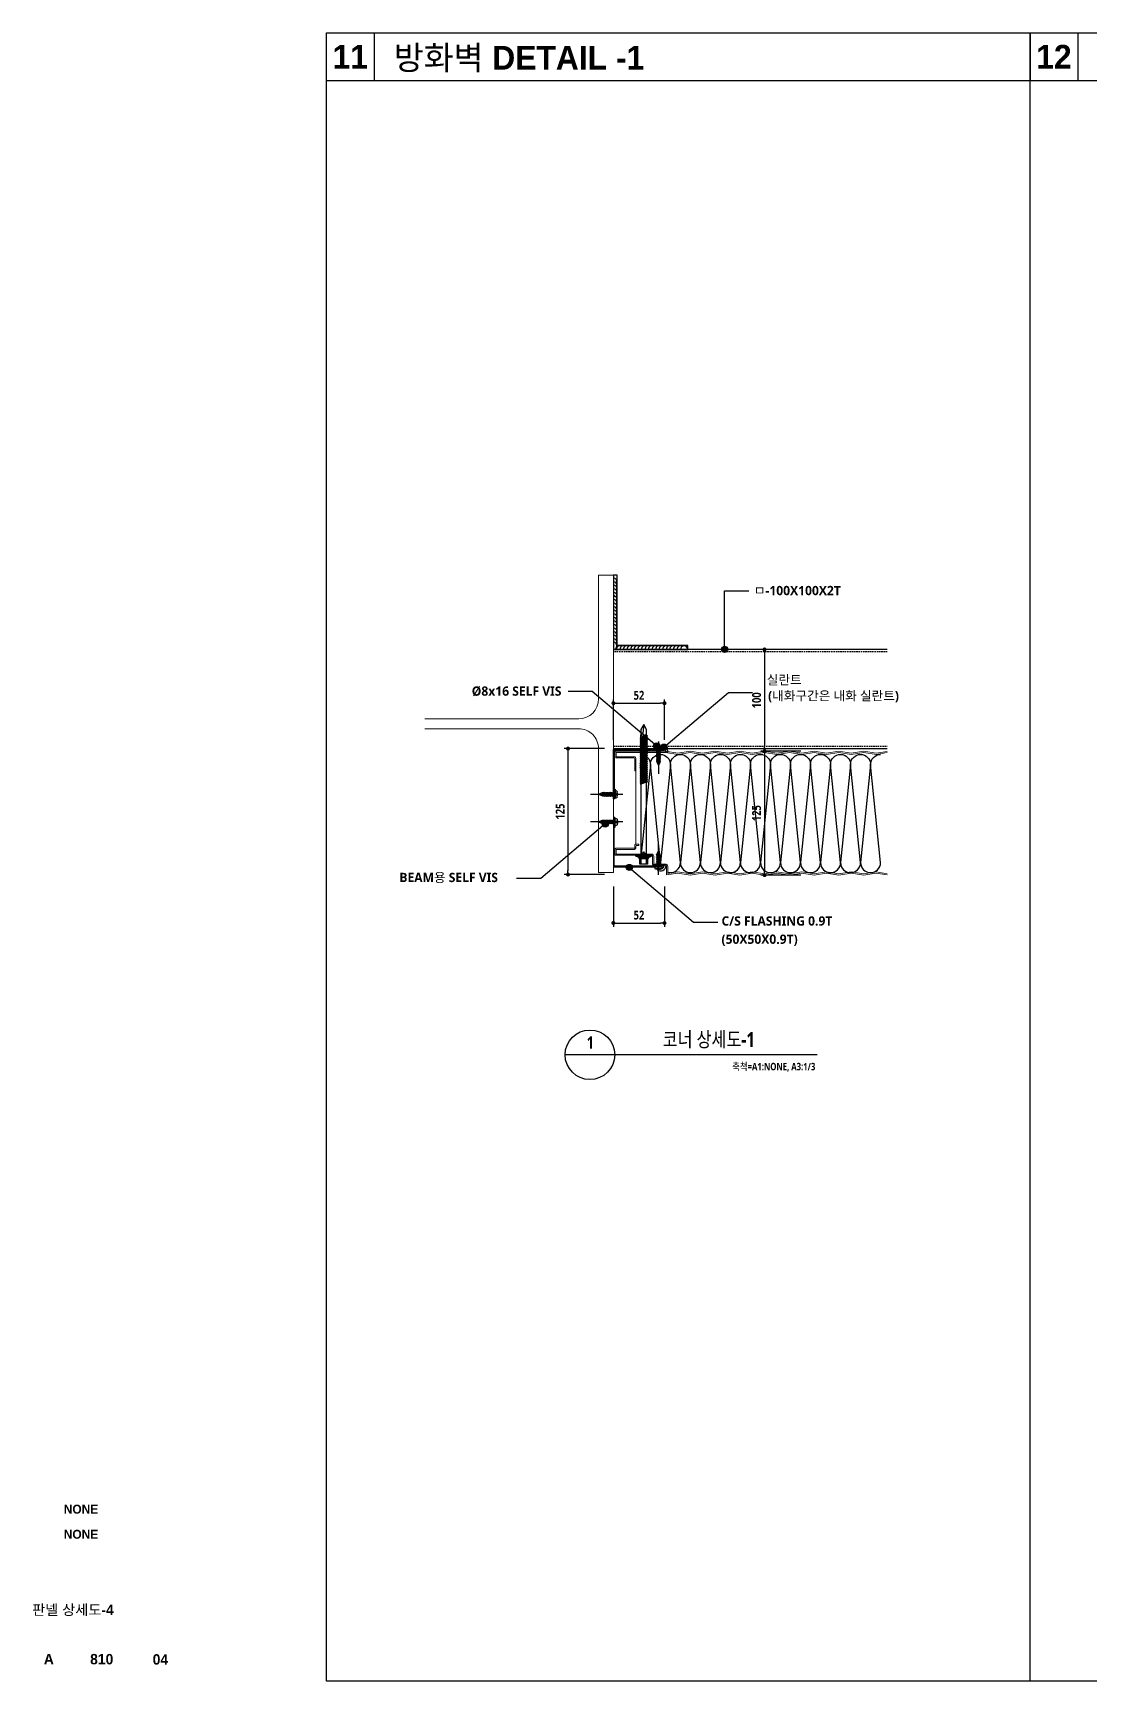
# Model space of a CAD drawing. Extents: x 0 to 20413, y 0 to 2870.
# Drawn here: x 11104 to 12169, y 60 to 1722 of the extents above; entities that cross this region are included whole.
import ezdxf
from ezdxf.enums import TextEntityAlignment as Align

# ---------------------------------------------------------------- set-up
doc = ezdxf.new("R2010")
doc.units = 0
doc.linetypes.add('CEN', pattern=[62, 60, -1, 0, -1])
doc.linetypes.add('HID', pattern=[2.3, 1.5, -0.8])
doc.layers.get('Defpoints').update_dxf_attribs({"color": 151})
for name, color, linetype in [('A-ANNO-TEXT1', 7, 'Continuous'), ('AA-BORD', 7, 'Continuous'), ('AA-DWXM-OTHR', 4, 'Continuous'), ('AA-ELEV-XXXX-N1', 1, 'Continuous'), ('AA-MKXM', 7, 'Continuous'), ('AA-XXXX-DIMS', 7, 'Continuous'), ('AA-XXXX-DRBD', 6, 'Continuous'), ('AZ-CNTL', 1, 'CEN'), ('FIN6', 6, 'Continuous'), ('GW', 9, 'Continuous'), ("ST'L BRACKET", 4, 'Continuous'), ('TEXT', 4, 'Continuous'), ('~리벳', 11, 'Continuous'), ('용접', 1, 'Continuous')]:
    doc.layers.add(name, color=color, linetype=linetype)
doc.layers.add('철판', color=2, linetype='Continuous', lineweight=13)
doc.styles.add('2020음성 1차', font='나눔고딕Bold.ttf')
doc.styles.add('ANU-TEXT 0', font='NanumGothicBold.ttf', dxfattribs={"width": 0.8})
doc.styles.add('돋움', font='NanumGothicBold.ttf')
doc.dimstyles.new('ANU 1', dxfattribs={"dimscale": 50, "dimtxt": 3, "dimasz": 1.33, "dimexe": 1.25, "dimexo": 3, "dimgap": 1, "dimtad": 1, "dimdec": 0, "dimrnd": 1, "dimzin": 0, "dimdsep": 46, "dimlunit": 6, "dimtxsty": 'ANU-TEXT 0', "dimblk": 'DOT', "dimcen": 5, "dimclrd": 7, "dimclre": 7, "dimclrt": 3, "dimadec": 0, "dimazin": 0, "dimtfac": 1, "dimtdec": 0, "dimtix": 1, "dimtmove": 2, "dimatfit": 1, "dimldrblk": 'DOT', "dimfxl": 2, "dimtolj": 1, "dimtzin": 0, "dimarcsym": 0})

# ---------------------------------------------------------------- blocks, each defined once
blk = doc.blocks.new('_Dot')
at = {"color": 0, "linetype": 'ByBlock', "lineweight": -2}
blk.add_line((-0.5, 0), (-1, 0), dxfattribs=at)
at = {"color": 0, "linetype": 'ByBlock', "const_width": 0.5}
blk.add_lwpolyline([(-0.25, 0, 1), (0.25, 0, 1)], format="xyb", close=True, dxfattribs=at)
blk = doc.blocks.new('*D186')
at = {"layer": 'AA-XXXX-DIMS', "color": 7, "lineweight": -2}
for p, q in [((11689.5, 861.1), (11689.5, 820.6)), ((11741.1, 861.1), (11741.1, 820.6)), ((11693.5, 824.4), (11737.1, 824.4))]:
    blk.add_line(p, q, dxfattribs=at)
at = {"layer": 'Defpoints', "color": 0}
for p in [(11689.5, 870.1), (11741.1, 870.1), (11741.1, 824.4)]:
    blk.add_point(p, dxfattribs=at)
at = {"layer": 'AA-XXXX-DIMS', "color": 7, "linetype": 'ByBlock', "lineweight": -2, "xscale": 3.99, "yscale": 3.99, "zscale": 3.99, "rotation": 180}
blk.add_blockref('_Dot', (11689.5, 824.4), dxfattribs=at)
at = {"layer": 'AA-XXXX-DIMS', "color": 7, "linetype": 'ByBlock', "lineweight": -2, "xscale": 3.99, "yscale": 3.99, "zscale": 3.99}
blk.add_blockref('_Dot', (11741.1, 824.4), dxfattribs=at)
at = {"layer": 'AA-XXXX-DIMS', "color": 3, "insert": (11715.3, 832.4), "char_height": 9, "attachment_point": 5, "style": 'ANU-TEXT 0'}
blk.add_mtext('\\A1;52', dxfattribs=at)
blk = doc.blocks.new('*D187')
at = {"layer": 'AA-XXXX-DIMS', "color": 7, "lineweight": -2}
for p, q in [((11680.5, 1000.3), (11640, 1000.3)), ((11643.7, 996.3), (11643.7, 877.2)), ((11680.5, 873.3), (11640, 873.3))]:
    blk.add_line(p, q, dxfattribs=at)
at = {"layer": 'Defpoints', "color": 0}
for p in [(11689.5, 1000.3), (11643.7, 873.3), (11689.5, 873.3)]:
    blk.add_point(p, dxfattribs=at)
at = {"layer": 'AA-XXXX-DIMS', "color": 7, "linetype": 'ByBlock', "lineweight": -2, "xscale": 3.99, "yscale": 3.99, "zscale": 3.99}
for p, rotation in [((11643.7, 1000.3), 90), ((11643.7, 873.3), 270)]:
    blk.add_blockref('_Dot', p, dxfattribs=dict(at, rotation=rotation))
at = {"layer": 'AA-XXXX-DIMS', "color": 3, "insert": (11635.8, 936.8), "char_height": 9, "attachment_point": 5, "rotation": 90, "style": 'ANU-TEXT 0'}
blk.add_mtext('\\A1;125', dxfattribs=at)
blk = doc.blocks.new('*D188')
at = {"layer": 'AA-XXXX-DIMS', "color": 7, "lineweight": -2}
for p, q in [((11689.5, 1009.3), (11689.5, 1049.8)), ((11741.1, 1009.3), (11741.1, 1049.8)), ((11693.5, 1046.1), (11737.1, 1046.1))]:
    blk.add_line(p, q, dxfattribs=at)
at = {"layer": 'Defpoints', "color": 0}
for p in [(11741.1, 1046.1), (11689.5, 1000.3), (11741.1, 1000.3)]:
    blk.add_point(p, dxfattribs=at)
at = {"layer": 'AA-XXXX-DIMS', "color": 7, "linetype": 'ByBlock', "lineweight": -2, "xscale": 3.99, "yscale": 3.99, "zscale": 3.99, "rotation": 180}
blk.add_blockref('_Dot', (11689.5, 1046.1), dxfattribs=at)
at = {"layer": 'AA-XXXX-DIMS', "color": 7, "linetype": 'ByBlock', "lineweight": -2, "xscale": 3.99, "yscale": 3.99, "zscale": 3.99}
blk.add_blockref('_Dot', (11741.1, 1046.1), dxfattribs=at)
at = {"layer": 'AA-XXXX-DIMS', "color": 3, "insert": (11715.3, 1054), "char_height": 9, "attachment_point": 5, "style": 'ANU-TEXT 0'}
blk.add_mtext('\\A1;52', dxfattribs=at)
blk = doc.blocks.new('*D189')
at = {"layer": 'AA-XXXX-DIMS', "color": 7, "lineweight": -2}
for p, q in [((11878.7, 997.7), (11838.2, 997.7)), ((11842, 993.7), (11842, 876.7)), ((11878.7, 872.7), (11838.2, 872.7))]:
    blk.add_line(p, q, dxfattribs=at)
at = {"layer": 'Defpoints', "color": 0}
for p in [(11887.7, 997.7), (11842, 872.7), (11887.7, 872.7)]:
    blk.add_point(p, dxfattribs=at)
at = {"layer": 'AA-XXXX-DIMS', "color": 7, "linetype": 'ByBlock', "lineweight": -2, "xscale": 3.99, "yscale": 3.99, "zscale": 3.99}
for p, rotation in [((11842, 997.7), 90), ((11842, 872.7), 270)]:
    blk.add_blockref('_Dot', p, dxfattribs=dict(at, rotation=rotation))
at = {"layer": 'AA-XXXX-DIMS', "color": 3, "insert": (11834, 935.2), "char_height": 9, "attachment_point": 5, "rotation": 90, "style": 'ANU-TEXT 0'}
blk.add_mtext('\\A1;125', dxfattribs=at)
blk = doc.blocks.new('*D190')
at = {"layer": 'AA-XXXX-DIMS', "color": 7, "lineweight": -2}
for p, q in [((11878.7, 1100.3), (11838.2, 1100.3)), ((11842, 1096.3), (11842, 1001.7)), ((11878.7, 997.7), (11838.2, 997.7))]:
    blk.add_line(p, q, dxfattribs=at)
at = {"layer": 'Defpoints', "color": 0}
for p in [(11887.7, 1100.3), (11842, 997.7), (11887.7, 997.7)]:
    blk.add_point(p, dxfattribs=at)
at = {"layer": 'AA-XXXX-DIMS', "color": 7, "linetype": 'ByBlock', "lineweight": -2, "xscale": 3.99, "yscale": 3.99, "zscale": 3.99}
for p, rotation in [((11842, 1100.3), 90), ((11842, 997.7), 270)]:
    blk.add_blockref('_Dot', p, dxfattribs=dict(at, rotation=rotation))
at = {"layer": 'AA-XXXX-DIMS', "color": 3, "insert": (11834, 1049), "char_height": 9, "attachment_point": 5, "rotation": 90, "style": 'ANU-TEXT 0'}
blk.add_mtext('\\A1;100', dxfattribs=at)
blk = doc.blocks.new('aas')
at = {"layer": 'AA-ELEV-XXXX-N1'}
for p, q in [((2.6, 3.5), (1.6, 3.5)), ((2.6, -3.5), (2.6, 3.5)), ((2.6, 1.5), (3.3, 1.5)), ((3.1, -0.1), (3.5, 2)), ((3.1, -0.1), (3.3, 1.5)), ((3.4, 2), (3.3, 1.5)), ((3.3, -0.1), (3.6, 1.9)), ((3.3, -0.1), (3.8, 1.5)), ((3.6, 2), (3.8, 1.5)), ((3.8, 1.5), (4.5, 1.5)), ((3.9, -1.5), (4.5, 1.5)), ((4.1, -2), (4.7, 2)), ((4.2, -2), (4.8, 1.9)), ((4.4, -1.5), (5, 1.5)), ((4.7, 2), (4.5, 1.5)), ((4.8, 2), (5, 1.5)), ((5, 1.5), (5.7, 1.5)), ((5.1, -1.5), (5.7, 1.5)), ((5.3, -2), (6, 2)), ((5.4, -2), (6.1, 1.9)), ((5.6, -1.5), (6.2, 1.5)), ((5.9, 2), (5.7, 1.5)), ((6, 2), (6.2, 1.5)), ((6.2, 1.5), (7, 1.5)), ((6.3, -1.5), (7, 1.5)), ((6.5, -2), (7.2, 2)), ((6.6, -2), (7.3, 1.9)), ((6.8, -1.5), (7.5, 1.5)), ((7.2, 2), (7, 1.5)), ((7.3, 2), (7.5, 1.5)), ((7.5, 1.5), (8.2, 1.5)), ((7.6, -1.5), (8.2, 1.5)), ((7.8, -2), (8.4, 2)), ((7.9, -2), (8.5, 1.9)), ((8.1, -1.5), (8.7, 1.5)), ((8.4, 2), (8.2, 1.5)), ((8.5, 2), (8.7, 1.5)), ((8.7, 1.5), (9.4, 1.5)), ((8.8, -1.5), (9.4, 1.5)), ((9, -2), (9.7, 2)), ((9.1, -2), (9.8, 1.9)), ((9.3, -1.5), (9.9, 1.5)), ((9.6, 2), (9.4, 1.5)), ((9.7, 2), (9.9, 1.5)), ((9.9, 1.5), (10.7, 1.5)), ((10, -1.5), (10.7, 1.5)), ((10.2, -2), (10.9, 2)), ((10.3, -2), (11, 1.9)), ((10.5, -1.5), (11.2, 1.5)), ((10.9, 2), (10.7, 1.5)), ((11, 2), (11.2, 1.5)), ((11.2, 1.5), (11.9, 1.5)), ((11.3, -1.5), (11.9, 1.5)), ((11.5, -2), (12.1, 2)), ((11.6, -2), (12.2, 1.9)), ((11.8, -1.5), (12.4, 1.5)), ((12.1, 2), (11.9, 1.5)), ((12.2, 2), (12.4, 1.5)), ((12.4, 1.5), (13.1, 1.5)), ((12.5, -1.5), (13.1, 1.5)), ((12.7, -2), (13.4, 2)), ((12.8, -2), (13.5, 1.9)), ((13, -1.5), (13.6, 1.5)), ((13.3, 2), (13.1, 1.5)), ((13.4, 2), (13.6, 1.5)), ((13.6, 1.5), (14.4, 1.5)), ((13.7, -1.5), (14.4, 1.5)), ((13.9, -2), (14.6, 2)), ((14, -2), (14.7, 1.9)), ((14.2, -1.5), (14.9, 1.5)), ((14.6, 2), (14.4, 1.5)), ((14.7, 2), (14.9, 1.5)), ((14.9, 1.5), (16, 1.5)), ((15, -1.5), (15.6, 1.5)), ((15.2, -2), (15.8, 1.5)), ((15.3, -2), (15.8, 1.3)), ((15.8, 1.5), (15.8, 0)), ((16, 1.5), (18.4, 0.4)), ((1.6, -3.5), (2.6, -3.5)), ((2.6, -1.5), (3.9, -1.5)), ((4.1, -2), (3.9, -1.5)), ((4.2, -2), (4.4, -1.5)), ((4.4, -1.5), (5.1, -1.5)), ((5.3, -2), (5.1, -1.5)), ((5.4, -2), (5.6, -1.5)), ((5.6, -1.5), (6.3, -1.5)), ((6.5, -2), (6.3, -1.5)), ((6.6, -2), (6.8, -1.5)), ((6.8, -1.5), (7.6, -1.5)), ((7.8, -2), (7.6, -1.5)), ((7.9, -2), (8.1, -1.5)), ((8.1, -1.5), (8.8, -1.5)), ((9, -2), (8.8, -1.5)), ((9.1, -2), (9.3, -1.5)), ((9.3, -1.5), (10, -1.5)), ((10.2, -2), (10, -1.5)), ((10.3, -2), (10.5, -1.5)), ((10.5, -1.5), (11.3, -1.5)), ((11.5, -2), (11.3, -1.5)), ((11.6, -2), (11.8, -1.5)), ((11.8, -1.5), (12.5, -1.5)), ((12.7, -2), (12.5, -1.5)), ((12.8, -2), (13, -1.5)), ((13, -1.5), (13.7, -1.5)), ((13.9, -2), (13.7, -1.5)), ((14, -2), (14.2, -1.5)), ((14.2, -1.5), (15, -1.5)), ((15.2, -2), (15, -1.5)), ((15.3, -2), (15.5, -1.5)), ((15.5, -1.5), (15.8, 0)), ((15.5, -1.5), (16, -1.5)), ((16, -1.5), (18.4, -0.4))]:
    blk.add_line(p, q, dxfattribs=at)
blk.add_lwpolyline([(0.4, 2.5), (0.6, 2.3), (0.6, 2.1), (0.7, 1.8), (0.6, 1.5), (0.6, 1.3), (0.5, 1), (0.5, 0.8), (0.5, 0.7), (0.5, 0.6), (0.6, 0.5), (0.8, 0.5), (1, 0.5), (1.2, 0.5), (1.4, 0.5), (1.6, 0.5), (1.8, 0.5), (1.9, 0.4), (2, 0.3), (2, 0.1), (2.1, 0), (2, -0.1), (2, -0.3), (1.9, -0.4), (1.8, -0.5), (1.6, -0.5), (1.4, -0.5), (1.2, -0.5), (1, -0.5), (0.8, -0.5), (0.6, -0.5), (0.5, -0.6), (0.5, -0.7), (0.5, -0.8), (0.5, -1), (0.6, -1.3), (0.6, -1.5), (0.7, -1.8), (0.6, -2.1), (0.6, -2.3), (0.4, -2.5)], dxfattribs=at)
for centre, radius, start, end in [((9.4, 0), 9.36, 164.205, 195.795), ((1.6, 2.2), 1.3, 90.0233, 164.4114), ((3.5, 1.9), 0.0925, 60.0754, 130.1339), ((4.8, 1.9), 0.0925, 60.0754, 130.1339), ((6, 1.9), 0.0925, 60.0754, 130.1339), ((7.2, 1.9), 0.0925, 60.0754, 130.1339), ((8.4, 1.9), 0.0925, 60.0754, 130.1339), ((9.7, 1.9), 0.0925, 60.0754, 130.1339), ((10.9, 1.9), 0.0925, 60.0754, 130.1339), ((12.1, 1.9), 0.0925, 60.0754, 130.1339), ((13.4, 1.9), 0.0925, 60.0754, 130.1339), ((14.6, 1.9), 0.0925, 60.0754, 130.1339), ((18.1, 0), 0.46, 305.1627, 54.8373), ((1.6, -2.2), 1.3, 195.5886, 269.9767), ((3.2, 0), 0.0602, 200.6851, 319.2729), ((4.1, -1.9), 0.0925, 240.0754, 310.1339), ((5.4, -1.9), 0.0925, 240.0754, 310.1339), ((6.6, -1.9), 0.0925, 240.0754, 310.1339), ((7.8, -1.9), 0.0925, 240.0754, 310.1339), ((9.1, -1.9), 0.0925, 240.0754, 310.1339), ((10.3, -1.9), 0.0925, 240.0754, 310.1339), ((11.5, -1.9), 0.0925, 240.0754, 310.1339), ((12.8, -1.9), 0.0925, 240.0754, 310.1339), ((14, -1.9), 0.0925, 240.0754, 310.1339), ((15.2, -1.9), 0.0925, 240.0754, 310.1339)]:
    blk.add_arc(centre, radius, start, end, dxfattribs=at)
at = {"layer": 'AZ-CNTL', "ltscale": 10}
blk.add_line((-5.4, 0), (27.7, 0), dxfattribs=at)

msp = doc.modelspace()

# ---------------------------------------------------------------- hatches: boundary and pattern name
h = msp.add_hatch(color=256)
h.dxf.hatch_style = 1
h.paths.add_polyline_path([(11804.83, 1100.34, 1), (11798.62, 1100.34, 1)])
h = msp.add_hatch(color=256)
h.dxf.hatch_style = 1
h.paths.add_polyline_path([(11736.31, 1002.91, 1), (11730.11, 1002.91, 1)])
h = msp.add_hatch(color=256)
h.dxf.hatch_style = 1
h.paths.add_polyline_path([(11743.61, 1001.83, 1), (11737.4, 1001.83, 1)])
h = msp.add_hatch(color=256)
h.dxf.hatch_style = 1
h.paths.add_polyline_path([(11684.33, 924.35, 1), (11678.13, 924.35, 1)])
h = msp.add_hatch(color=256)
h.dxf.hatch_style = 1
h.paths.add_polyline_path([(11708.57, 880.5, 1), (11702.36, 880.5, 1)])

# ---------------------------------------------------------------- linework, layer by layer
for p, q in [((11448, 1722), (11448, 1674)), ((12110, 60), (12110, 1722)), ((12110, 1722), (12110, 1674)), ((12158, 1722), (12158, 1674)), ((11400, 1674), (13530, 1674)), ((13530, 60), (11400, 60))]:
    msp.add_line(p, q)
at = {"color": 251, "lineweight": 0}
msp.add_line((11712.27, 977.94), (11712.27, 903.94), dxfattribs=at)
for centre in [(11801.72, 1100.34), (11733.21, 1002.91), (11740.51, 1001.83), (11681.23, 924.35), (11705.46, 880.5)]:
    msp.add_circle(centre, 3.1)
at = {"layer": 'AA-DWXM-OTHR'}
for points in [[(11965.88, 1100.34), (11689.47, 1100.34), (11689.47, 1100.34)], [(11689.47, 1000.34), (11689.47, 1000.34), (11965.88, 1000.34)]]:
    msp.add_lwpolyline(points, dxfattribs=at)
at = {"layer": 'AA-DWXM-OTHR', "color": 251, "linetype": 'HID'}
for points in [[(11965.88, 1098.04), (11689.47, 1098.04)], [(11689.47, 1002.64), (11965.88, 1002.64)]]:
    msp.add_lwpolyline(points, dxfattribs=at)
at = {"layer": 'AA-MKXM'}
msp.add_lwpolyline([(11894.98, 691.53), (11640.82, 691.53)], dxfattribs=at)
msp.add_circle((11665.82, 691.53), 25, dxfattribs=at)
at = {"layer": 'AA-XXXX-DRBD'}
for points in [[(11690.37, 959.54), (11691.27, 959.54), (11691.27, 950.44, -1), (11689.47, 950.44), (11689.47, 999.54), (11738.57, 999.54, -1), (11738.57, 997.74), (11729.47, 997.74), (11729.47, 998.64)], [(11690.37, 920.94), (11691.27, 920.94), (11691.27, 930.04, 1), (11689.47, 930.04), (11689.47, 880.94), (11738.57, 880.94, 1), (11738.57, 882.74), (11729.47, 882.74), (11729.47, 881.84)]]:
    msp.add_lwpolyline(points, format="xyb", dxfattribs=at)
for points in [[(11738.57, 998.64), (11690.37, 998.64), (11690.37, 950.44)], [(11738.57, 881.84), (11690.37, 881.84), (11690.37, 930.04)]]:
    msp.add_lwpolyline(points, dxfattribs=at)
at = {"layer": 'Defpoints'}
msp.add_lwpolyline([(11400, 1722), (13530, 1722), (13530, 60), (11400, 60)], close=True, dxfattribs=at)
at = {"layer": 'FIN6'}
for centre, radius, start, end in [((11739.04, 996.48), 5.55, 0, 129.80955), ((11739.04, 996.48), 3.55, 0, 101.81539), ((11737.09, 882.44), 5.55, 230.19045, 0), ((11737.09, 882.44), 3.55, 258.18461, 0)]:
    msp.add_arc(centre, radius, start, end, dxfattribs=at)
at = {"layer": 'GW', "color": 251}
for points in [[(11716.73, 994.44, -0.4142136), (11726.83, 984.34), (11717.61, 893.94)], [(11736.83, 883.94, 0.0350157), (11736.93, 885.35), (11726.83, 984.34, -0.4142136), (11736.93, 994.44)], [(11736.93, 994.44, -0.4142136), (11747.03, 984.34), (11736.93, 885.35, 0.0350157), (11737.03, 883.94, 0.0350157)], [(11744.27, 875.63, 0.4976172), (11757.12, 885.35), (11747.03, 984.34, -0.4142136), (11757.12, 994.44)], [(11757.12, 994.44, -0.4142136), (11767.22, 984.34), (11757.12, 885.35, 1), (11777.32, 885.35), (11767.22, 984.34, -0.4142136), (11777.32, 994.44)], [(11777.32, 994.44, -0.4142136), (11787.42, 984.34), (11777.32, 885.35, 1), (11797.52, 885.35), (11787.42, 984.34, -0.4142136), (11797.52, 994.44)], [(11797.52, 994.44, -0.4142136), (11807.61, 984.34), (11797.52, 885.35, 1), (11817.71, 885.35), (11807.61, 984.34, -0.4142136), (11817.71, 994.44)], [(11817.71, 994.44, -0.4142136), (11827.81, 984.34), (11817.71, 885.35, 1), (11837.91, 885.35), (11827.81, 984.34, -0.4142136), (11837.91, 994.44)], [(11837.91, 994.44, -0.4142136), (11848.01, 984.34), (11837.91, 885.35, 1), (11858.1, 885.35), (11848.01, 984.34, -0.4142136), (11858.1, 994.44)], [(11858.1, 994.44, -0.4142136), (11868.2, 984.34), (11858.1, 885.35, 1), (11878.3, 885.35), (11868.2, 984.34, -0.4142136), (11878.3, 994.44)], [(11878.3, 994.44, -0.4142136), (11888.4, 984.34), (11878.3, 885.35, 1), (11898.5, 885.35), (11888.4, 984.34, -0.4142136), (11898.5, 994.44)], [(11898.5, 994.44, -0.4142136), (11908.59, 984.34), (11898.5, 885.35, 1), (11918.69, 885.35), (11908.59, 984.34, -0.4142136), (11918.69, 994.44)], [(11918.69, 994.44, -0.4142136), (11928.79, 984.34), (11918.69, 885.35, 1), (11938.89, 885.35), (11928.79, 984.34, -0.4142136), (11938.89, 994.44)], [(11938.89, 994.44, -0.4142136), (11948.99, 984.34), (11938.89, 885.35, 1), (11959.08, 885.35), (11948.99, 984.34, -0.4142136), (11959.08, 994.44)]]:
    msp.add_lwpolyline(points, format="xyb", dxfattribs=at)
at = {"layer": "ST'L BRACKET"}
msp.add_lwpolyline([(11689.47, 1175.34), (11689.47, 1100.34), (11764.47, 1100.34), (11764.47, 1104.34), (11693.47, 1104.34), (11693.47, 1175.34), (11689.47, 1175.34)], dxfattribs=at)
at = {"layer": 'TEXT'}
for p, q in [((11801.72, 1100.34), (11801.72, 1159.38)), ((11801.72, 1159.38), (11826.07, 1159.38)), ((11668.2, 1057.98), (11643.85, 1057.98)), ((11733.21, 1002.91), (11668.2, 1057.98)), ((11740.51, 1001.83), (11805.52, 1056.89)), ((11805.52, 1056.89), (11829.86, 1056.89)), ((11681.23, 924.35), (11616.22, 869.28)), ((11616.22, 869.28), (11591.87, 869.28)), ((11705.46, 880.5), (11770.47, 825.44)), ((11770.47, 825.44), (11794.82, 825.44))]:
    msp.add_line(p, q, dxfattribs=at)
at = {"layer": '~리벳', "color": 251}
for p, q in [((11723.05, 1013.48), (11723.05, 1014.74)), ((11723.8, 1013.21), (11716.51, 1010.74)), ((11716.51, 1010.74), (11717.05, 1011.46)), ((11723.8, 1011.21), (11716.51, 1008.74)), ((11717.05, 1010.4), (11716.51, 1010.74)), ((11716.51, 1008.74), (11717.05, 1009.46)), ((11723.8, 1009.21), (11716.51, 1006.74)), ((11717.05, 1008.4), (11716.51, 1008.74)), ((11716.51, 1006.74), (11717.05, 1007.46)), ((11723.8, 1007.21), (11716.51, 1004.74)), ((11717.05, 1006.4), (11716.51, 1006.74)), ((11716.51, 1004.74), (11717.05, 1005.46)), ((11723.8, 1005.21), (11716.51, 1002.74)), ((11717.05, 1004.4), (11716.51, 1004.74)), ((11716.51, 1002.74), (11717.05, 1003.46)), ((11723.8, 1003.21), (11716.51, 1000.74)), ((11717.05, 1002.4), (11716.51, 1002.74)), ((11716.51, 1000.74), (11717.05, 1001.46)), ((11723.8, 1001.21), (11716.51, 998.74)), ((11717.05, 1000.4), (11716.51, 1000.74)), ((11716.51, 998.74), (11717.05, 999.46)), ((11723.8, 999.21), (11716.51, 996.74)), ((11717.05, 998.4), (11716.51, 998.74)), ((11716.51, 996.74), (11717.05, 997.46)), ((11723.8, 997.21), (11716.51, 994.74)), ((11717.05, 1011.46), (11717.05, 1013.74)), ((11723.05, 1013.48), (11717.05, 1011.46)), ((11723.05, 1012.43), (11717.05, 1010.4)), ((11723.05, 1011.48), (11717.05, 1009.46)), ((11723.05, 1010.43), (11717.05, 1008.4)), ((11717.05, 1009.46), (11717.05, 1010.4)), ((11723.05, 1009.48), (11717.05, 1007.46)), ((11723.05, 1008.43), (11717.05, 1006.4)), ((11717.05, 1007.46), (11717.05, 1008.4)), ((11723.05, 1007.48), (11717.05, 1005.46)), ((11723.05, 1006.43), (11717.05, 1004.4)), ((11717.05, 1005.46), (11717.05, 1006.4)), ((11723.05, 1005.48), (11717.05, 1003.46)), ((11723.05, 1004.43), (11717.05, 1002.4)), ((11717.05, 1003.46), (11717.05, 1004.4)), ((11723.05, 1003.48), (11717.05, 1001.46)), ((11723.05, 1002.43), (11717.05, 1000.4)), ((11717.05, 1001.46), (11717.05, 1002.4)), ((11723.05, 1001.48), (11717.05, 999.46)), ((11723.05, 1000.43), (11717.05, 998.4)), ((11717.05, 999.46), (11717.05, 1000.4)), ((11723.05, 999.48), (11717.05, 997.46)), ((11723.05, 998.43), (11717.05, 996.4)), ((11717.05, 997.46), (11717.05, 998.4)), ((11723.05, 997.48), (11717.05, 995.46)), ((11723.8, 1013.21), (11723.05, 1013.48)), ((11723.05, 1012.43), (11723.8, 1013.21)), ((11723.05, 1011.48), (11723.05, 1012.43)), ((11723.8, 1011.21), (11723.05, 1011.48)), ((11723.05, 1010.43), (11723.8, 1011.21)), ((11723.05, 1009.48), (11723.05, 1010.43)), ((11723.8, 1009.21), (11723.05, 1009.48)), ((11723.05, 1008.43), (11723.8, 1009.21)), ((11723.05, 1007.48), (11723.05, 1008.43)), ((11723.8, 1007.21), (11723.05, 1007.48)), ((11723.05, 1006.43), (11723.8, 1007.21)), ((11723.05, 1005.48), (11723.05, 1006.43)), ((11723.8, 1005.21), (11723.05, 1005.48)), ((11723.05, 1004.43), (11723.8, 1005.21)), ((11723.05, 1003.48), (11723.05, 1004.43)), ((11723.8, 1003.21), (11723.05, 1003.48)), ((11723.05, 1002.43), (11723.8, 1003.21)), ((11723.05, 1001.48), (11723.05, 1002.43)), ((11723.8, 1001.21), (11723.05, 1001.48)), ((11723.05, 1000.43), (11723.8, 1001.21)), ((11723.05, 999.48), (11723.05, 1000.43)), ((11723.8, 999.21), (11723.05, 999.48)), ((11723.05, 998.43), (11723.8, 999.21)), ((11723.05, 997.48), (11723.05, 998.43)), ((11723.8, 997.21), (11723.05, 997.48)), ((11723.05, 996.43), (11723.8, 997.21)), ((11717.05, 996.4), (11716.51, 996.74)), ((11716.51, 994.74), (11717.05, 995.46)), ((11723.8, 995.21), (11716.51, 992.74)), ((11717.05, 994.4), (11716.51, 994.74)), ((11716.51, 992.74), (11717.05, 993.46)), ((11723.8, 993.21), (11716.51, 990.74)), ((11717.05, 992.4), (11716.51, 992.74)), ((11716.51, 990.74), (11717.05, 991.46)), ((11723.8, 991.21), (11716.51, 988.74)), ((11717.05, 990.4), (11716.51, 990.74)), ((11716.51, 988.74), (11717.05, 989.46)), ((11723.8, 989.21), (11716.51, 986.74)), ((11717.05, 988.4), (11716.51, 988.74)), ((11716.51, 986.74), (11717.05, 987.46)), ((11723.8, 987.21), (11716.51, 984.74)), ((11717.05, 986.4), (11716.51, 986.74)), ((11716.51, 984.74), (11717.05, 985.46)), ((11723.8, 985.21), (11716.51, 982.74)), ((11717.05, 984.4), (11716.51, 984.74)), ((11716.51, 982.74), (11717.05, 983.46)), ((11723.8, 983.21), (11716.51, 980.74)), ((11717.05, 982.4), (11716.51, 982.74)), ((11716.51, 980.74), (11717.05, 981.46)), ((11723.8, 981.21), (11716.51, 978.74)), ((11717.05, 980.4), (11716.51, 980.74)), ((11723.05, 996.43), (11717.05, 994.4)), ((11717.05, 995.46), (11717.05, 996.4)), ((11723.05, 995.48), (11717.05, 993.46)), ((11723.05, 994.43), (11717.05, 992.4)), ((11717.05, 993.46), (11717.05, 994.4)), ((11723.05, 993.48), (11717.05, 991.46)), ((11723.05, 992.43), (11717.05, 990.4)), ((11717.05, 991.46), (11717.05, 992.4)), ((11723.05, 991.48), (11717.05, 989.46)), ((11723.05, 990.43), (11717.05, 988.4)), ((11717.05, 989.46), (11717.05, 990.4)), ((11723.05, 989.48), (11717.05, 987.46)), ((11723.05, 988.43), (11717.05, 986.4)), ((11717.05, 987.46), (11717.05, 988.4)), ((11723.05, 987.48), (11717.05, 985.46)), ((11723.05, 986.43), (11717.05, 984.4)), ((11717.05, 985.46), (11717.05, 986.4)), ((11723.05, 985.48), (11717.05, 983.46)), ((11723.05, 984.43), (11717.05, 982.4)), ((11717.05, 983.46), (11717.05, 984.4)), ((11723.05, 983.48), (11717.05, 981.46)), ((11723.05, 982.43), (11717.05, 980.4)), ((11717.05, 981.46), (11717.05, 982.4)), ((11723.05, 981.48), (11717.05, 979.46)), ((11723.05, 995.48), (11723.05, 996.43)), ((11723.8, 995.21), (11723.05, 995.48)), ((11723.05, 994.43), (11723.8, 995.21)), ((11723.05, 993.48), (11723.05, 994.43)), ((11723.8, 993.21), (11723.05, 993.48)), ((11723.05, 992.43), (11723.8, 993.21)), ((11723.05, 991.48), (11723.05, 992.43)), ((11723.8, 991.21), (11723.05, 991.48)), ((11723.05, 990.43), (11723.8, 991.21)), ((11723.05, 989.48), (11723.05, 990.43)), ((11723.8, 989.21), (11723.05, 989.48)), ((11723.05, 988.43), (11723.8, 989.21)), ((11723.05, 987.48), (11723.05, 988.43)), ((11723.8, 987.21), (11723.05, 987.48)), ((11723.05, 986.43), (11723.8, 987.21)), ((11723.05, 985.48), (11723.05, 986.43)), ((11723.8, 985.21), (11723.05, 985.48)), ((11723.05, 984.43), (11723.8, 985.21)), ((11723.05, 983.48), (11723.05, 984.43)), ((11723.8, 983.21), (11723.05, 983.48)), ((11723.05, 982.43), (11723.8, 983.21)), ((11723.05, 981.48), (11723.05, 982.43)), ((11723.8, 981.21), (11723.05, 981.48)), ((11723.05, 980.43), (11723.8, 981.21)), ((11716.51, 978.74), (11717.05, 979.46)), ((11723.8, 979.21), (11716.51, 976.74)), ((11717.05, 978.4), (11716.51, 978.74)), ((11716.51, 976.74), (11717.05, 977.46)), ((11723.8, 977.21), (11716.51, 974.74)), ((11717.05, 976.4), (11716.51, 976.74)), ((11716.51, 974.74), (11717.05, 975.46)), ((11723.8, 975.21), (11716.51, 972.74)), ((11717.05, 974.4), (11716.51, 974.74)), ((11716.51, 972.74), (11717.05, 973.46)), ((11723.8, 973.21), (11716.51, 970.74)), ((11717.05, 972.4), (11716.51, 972.74)), ((11716.51, 970.74), (11717.05, 971.46)), ((11723.8, 971.21), (11716.51, 968.74)), ((11717.05, 970.4), (11716.51, 970.74)), ((11716.51, 968.74), (11717.05, 969.46)), ((11723.8, 969.21), (11716.51, 966.74)), ((11717.05, 968.4), (11716.51, 968.74)), ((11716.51, 966.74), (11717.05, 967.46)), ((11723.8, 967.21), (11716.51, 964.74)), ((11717.05, 966.4), (11716.51, 966.74)), ((11723.05, 980.43), (11717.05, 978.4)), ((11717.05, 979.46), (11717.05, 980.4)), ((11723.05, 979.48), (11717.05, 977.46)), ((11723.05, 978.43), (11717.05, 976.4)), ((11717.05, 977.46), (11717.05, 978.4)), ((11723.05, 977.48), (11717.05, 975.46)), ((11723.05, 976.43), (11717.05, 974.4)), ((11717.05, 975.46), (11717.05, 976.4)), ((11723.05, 975.48), (11717.05, 973.46)), ((11723.05, 974.43), (11717.05, 972.4)), ((11717.05, 973.46), (11717.05, 974.4)), ((11723.05, 973.48), (11717.05, 971.46)), ((11723.05, 972.43), (11717.05, 970.4)), ((11717.05, 971.46), (11717.05, 972.4)), ((11723.05, 971.48), (11717.05, 969.46)), ((11723.05, 970.43), (11717.05, 968.4)), ((11717.05, 969.46), (11717.05, 970.4)), ((11723.05, 969.48), (11717.05, 967.46)), ((11723.05, 968.43), (11717.05, 966.4)), ((11717.05, 967.46), (11717.05, 968.4)), ((11723.05, 966.43), (11717.05, 964.4)), ((11717.05, 965.46), (11717.05, 966.4)), ((11723.05, 979.48), (11723.05, 980.43)), ((11723.8, 979.21), (11723.05, 979.48)), ((11723.05, 978.43), (11723.8, 979.21)), ((11723.05, 977.48), (11723.05, 978.43)), ((11723.8, 977.21), (11723.05, 977.48)), ((11723.05, 976.43), (11723.8, 977.21)), ((11723.05, 975.48), (11723.05, 976.43)), ((11723.8, 975.21), (11723.05, 975.48)), ((11723.05, 974.43), (11723.8, 975.21)), ((11723.05, 973.48), (11723.05, 974.43)), ((11723.8, 973.21), (11723.05, 973.48)), ((11723.05, 972.43), (11723.8, 973.21)), ((11723.05, 971.48), (11723.05, 972.43)), ((11723.8, 971.21), (11723.05, 971.48)), ((11723.05, 970.43), (11723.8, 971.21)), ((11723.05, 969.48), (11723.05, 970.43)), ((11723.8, 969.21), (11723.05, 969.48)), ((11723.05, 968.43), (11723.8, 969.21)), ((11723.05, 967.48), (11723.05, 968.43)), ((11728.05, 892.74), (11712.05, 892.74)), ((11712.05, 891.74), (11712.05, 892.74)), ((11728.05, 891.74), (11712.05, 891.74)), ((11715.05, 890.64), (11712.05, 891.74)), ((11717.55, 883.64), (11717.55, 889.64)), ((11722.55, 889.64), (11722.55, 883.64)), ((11725.05, 890.64), (11728.05, 891.74)), ((11728.05, 891.74), (11728.05, 892.74))]:
    msp.add_line(p, q, dxfattribs=at)
for points in [[(11720.05, 1024.74), (11719.05, 1015.74), (11717.05, 1013.74), (11719.05, 1012.74), (11723.05, 1014.74)], [(11723.05, 1014.74), (11723.05, 1019.74), (11720.05, 1024.74), (11717.05, 1019.74), (11717.05, 1013.74)], [(11723.05, 892.74), (11723.05, 966.43), (11723.8, 967.21), (11723.05, 967.48), (11717.05, 965.46), (11716.51, 964.74), (11717.05, 964.4), (11717.05, 892.74)], [(11724.05, 889.64), (11724.05, 883.64), (11716.05, 883.64), (11716.05, 889.64)]]:
    msp.add_lwpolyline(points, dxfattribs=at)
msp.add_lwpolyline([(11725.05, 889.64), (11725.05, 890.64), (11715.05, 890.64), (11715.05, 889.64)], close=True, dxfattribs=at)
msp.add_solid([(11728.05, 891.74), (11712.05, 891.74), (11728.05, 892.74), (11712.05, 892.74)], dxfattribs=at)
at = {"layer": '용접', "color": 251, "ltscale": 5}
for centre, start, end in [((11689.47, 1168.74), 330, 90), ((11689.47, 1168.74), 330, 90), ((11689.47, 1165.14), 330, 90), ((11689.47, 1165.14), 330, 90), ((11689.47, 1161.54), 330, 90), ((11689.47, 1161.54), 330, 90), ((11689.47, 1157.94), 330, 90), ((11689.47, 1157.94), 330, 90), ((11689.47, 1154.34), 330, 90), ((11689.47, 1154.34), 330, 90), ((11689.47, 1150.74), 330, 90), ((11689.47, 1150.74), 330, 90), ((11689.47, 1147.14), 330, 90), ((11689.47, 1147.14), 330, 90), ((11689.47, 1143.54), 330, 90), ((11689.47, 1143.54), 330, 90), ((11689.47, 1139.94), 330, 90), ((11689.47, 1139.94), 330, 90), ((11689.47, 1136.34), 330, 90), ((11689.47, 1136.34), 330, 90), ((11689.47, 1132.74), 330, 90), ((11689.47, 1132.74), 330, 90), ((11689.47, 1129.14), 330, 90), ((11689.47, 1125.54), 330, 90), ((11689.47, 1125.54), 330, 90), ((11689.47, 1121.94), 330, 90), ((11689.47, 1121.94), 330, 90), ((11689.47, 1118.34), 330, 90), ((11689.47, 1118.34), 330, 90), ((11689.47, 1114.74), 330, 90), ((11689.47, 1114.74), 330, 90), ((11689.47, 1111.14), 330, 90), ((11689.47, 1111.14), 330, 90), ((11689.47, 1107.54), 330, 90), ((11689.47, 1103.94), 270, 90), ((11696.07, 1100.34), 60, 180), ((11696.07, 1100.34), 60, 180), ((11699.67, 1100.34), 60, 180), ((11699.67, 1100.34), 60, 180), ((11703.27, 1100.34), 60, 180), ((11703.27, 1100.34), 60, 180), ((11706.87, 1100.34), 60, 180), ((11706.87, 1100.34), 60, 180), ((11710.47, 1100.34), 60, 180), ((11710.47, 1100.34), 60, 180), ((11714.07, 1100.34), 60, 180), ((11717.67, 1100.34), 60, 180), ((11717.67, 1100.34), 60, 180), ((11721.27, 1100.34), 60, 180), ((11721.27, 1100.34), 60, 180), ((11724.87, 1100.34), 60, 180), ((11724.87, 1100.34), 60, 180), ((11728.47, 1100.34), 60, 180), ((11728.47, 1100.34), 60, 180), ((11732.07, 1100.34), 60, 180), ((11732.07, 1100.34), 60, 180), ((11735.67, 1100.34), 60, 180), ((11739.27, 1100.34), 60, 180), ((11739.27, 1100.34), 60, 180), ((11742.87, 1100.34), 60, 180), ((11742.87, 1100.34), 60, 180), ((11746.47, 1100.34), 60, 180), ((11746.47, 1100.34), 60, 180), ((11750.07, 1100.34), 60, 180), ((11750.07, 1100.34), 60, 180), ((11753.67, 1100.34), 60, 180), ((11753.67, 1100.34), 60, 180), ((11757.27, 1100.34), 60, 180), ((11760.87, 1100.34), 0, 180)]:
    msp.add_arc(centre, 3.6, start, end, dxfattribs=at)
at = {"layer": '철판', "color": 251}
for points in [[(11499.21, 1030.34), (11654.47, 1030.34, 0.4142134), (11674.47, 1050.34), (11674.47, 1175.34), (11689.47, 1175.34), (11689.47, 875.34), (11674.47, 875.34), (11674.47, 1000.34, 0.4142138), (11654.47, 1020.34), (11499.21, 1020.34)], [(11712.27, 977.94), (11711.07, 977.94), (11711.07, 984.41), (11711.07, 989.94, 0.3963938), (11710.13, 990.94), (11692.01, 990.94, -0.3963938), (11691.07, 991.94), (11691.07, 996.74, -0.4142136), (11692.07, 997.74), (11742.07, 997.74), (11754.57, 995.74), (11767.07, 997.74), (11779.57, 995.74), (11792.07, 997.74), (11804.57, 995.74), (11817.07, 997.74), (11829.57, 995.74), (11842.07, 997.74), (11854.57, 995.74), (11867.07, 997.74), (11879.57, 995.74), (11892.07, 997.74), (11904.57, 995.74), (11917.07, 997.74), (11929.57, 995.74), (11942.07, 997.74), (11954.57, 995.74), (11965.88, 997.55)], [(11712.27, 977.94), (11712.27, 989.94, 0.4021763), (11710.16, 992.14), (11692.27, 992.14), (11692.27, 996.54), (11741.98, 996.54), (11754.57, 994.52), (11767.07, 996.52), (11779.57, 994.52), (11792.07, 996.52), (11804.57, 994.52), (11817.07, 996.52), (11829.57, 994.52), (11842.07, 996.52), (11854.57, 994.52), (11867.07, 996.52), (11879.57, 994.52), (11892.07, 996.52), (11904.57, 994.52), (11917.07, 996.52), (11929.57, 994.52), (11942.07, 996.52), (11954.57, 994.52), (11965.88, 996.33)], [(11715.27, 902.74), (11715.27, 903.94), (11712.07, 903.94, 0.4142136), (11711.07, 902.94), (11711.07, 900.74, -0.4142136), (11710.07, 899.74), (11692.07, 899.74, 0.4142136), (11691.07, 898.74), (11691.07, 893.74, 0.4142136), (11692.07, 892.74), (11719.03, 892.74), (11720.07, 894.48), (11721.12, 892.74), (11728.07, 892.74, -0.4142136), (11729.07, 891.74), (11729.07, 883.74, 0.4142136), (11730.07, 882.74), (11742.07, 882.74, -0.4142136), (11743.07, 881.74), (11743.07, 872.9), (11754.57, 874.74), (11767.07, 872.74), (11779.57, 874.74), (11792.07, 872.74), (11804.57, 874.74), (11817.07, 872.74), (11829.57, 874.74), (11842.07, 872.74), (11854.57, 874.74), (11867.07, 872.74), (11879.57, 874.74), (11892.07, 872.74), (11904.57, 874.74), (11917.07, 872.74), (11929.57, 874.74), (11942.07, 872.74), (11954.57, 874.74), (11965.88, 872.93)], [(11715.27, 902.74), (11713.27, 902.74, 0.4142136), (11712.27, 901.74), (11712.27, 900.74, -0.4142136), (11710.07, 898.54), (11692.27, 898.54), (11692.27, 893.94), (11718.35, 893.94), (11720.07, 896.32), (11721.8, 893.94), (11728.07, 893.94, -0.4142136), (11730.27, 891.74), (11730.27, 883.94), (11742.07, 883.94, -0.4142136), (11744.27, 881.74), (11744.27, 874.31), (11754.57, 875.95), (11767.07, 873.95), (11779.57, 875.95), (11792.07, 873.95), (11804.57, 875.95), (11817.07, 873.95), (11829.57, 875.95), (11842.07, 873.95), (11854.57, 875.95), (11867.07, 873.95), (11879.57, 875.95), (11892.07, 873.95), (11904.57, 875.95), (11917.07, 873.95), (11929.57, 875.95), (11942.07, 873.95), (11954.57, 875.95), (11965.88, 874.15)]]:
    msp.add_lwpolyline(points, format="xyb", dxfattribs=at)

# ---------------------------------------------------------------- block references
at = {"layer": 'AA-ELEV-XXXX-N1', "yscale": 0.9887005819206849, "zscale": 0.9887005819206849}
for p, xscale, rotation in [((11734.99, 1002.11), 0.9887005819206849, 270), ((11693.84, 954.15), 0.9887005819206849, 180), ((11734.99, 878.37), -0.9887005819206849, 270)]:
    msp.add_blockref('aas', p, dxfattribs=dict(at, xscale=xscale, rotation=rotation))
at = {"layer": 'AA-ELEV-XXXX-N1', "xscale": -0.9887005819206849, "yscale": 0.9887005819206849, "zscale": 0.9887005819206849}
msp.add_blockref('aas', (11693.84, 926.33), dxfattribs=at)

# ---------------------------------------------------------------- texts
at = {"layer": 'A-ANNO-TEXT1', "style": '2020음성 1차'}
msp.add_text('방화벽 DETAIL -1', height=24, dxfattribs=at).set_placement((11468, 1697), align=Align.MIDDLE_LEFT)
for s, p in [('11', (11424, 1698)), ('12', (12134, 1698))]:
    msp.add_text(s, height=24, dxfattribs=at).set_placement(p, align=Align.MIDDLE_CENTER)
for s, height, p in [('NONE', 9, (11152.36, 233.33)), ('NONE', 9, (11152.36, 208)), ('판넬 상세도-4', 10.5, (11144.24, 131.96)), ('A', 10.5, (11119.9, 82.06)), ('810', 10.5, (11173.25, 82.06)), ('04', 10.5, (11232.47, 81.81))]:
    msp.add_text(s, height=height, dxfattribs=at).set_placement(p, align=Align.MIDDLE)
at = {"layer": 'AA-BORD', "color": 3, "lineweight": -3, "style": '돋움'}
for s, p in [('ㅁ-100X100X2T', (11831.18, 1159.7)), ('실란트', (11844.25, 1069.61)), ('Ø8x16 SELF VIS', (11546.58, 1058.3)), ('(내화구간은 내화 실란트)', (11845.57, 1053.6)), ('BEAM용 SELF VIS', (11473.53, 870.36)), ('C/S FLASHING 0.9T', (11798.56, 826.51)), ('(50X50X0.9T)', (11798.56, 808.12))]:
    msp.add_text(s, height=9.36, dxfattribs=at).set_placement(p, align=Align.MIDDLE_LEFT)
at = {"layer": 'AA-MKXM', "color": 2, "style": 'ANU-TEXT 0', "width": 0.8}
msp.add_text('코너 상세도-1', height=15, dxfattribs=at).set_placement((11832.57, 699.56), align=Align.RIGHT)
msp.add_text('1', height=12.5, dxfattribs=at).set_placement((11662.59, 704.04), align=Align.MIDDLE_LEFT)
at = {"layer": 'AA-MKXM', "color": 6, "style": 'ANU-TEXT 0', "width": 0.8}
msp.add_text('축척=A1:NONE, A3:1/3', height=7.5, dxfattribs=at).set_placement((11809.41, 679.64), align=Align.MIDDLE_LEFT)

# ---------------------------------------------------------------- dimensions: what is measured, and where the dimension line sits
at = {"layer": 'AA-XXXX-DIMS'}
for base, p1, p2, text, picture, middle in [((11841.98, 997.74), (11887.72, 1100.34), (11887.72, 997.74), '100', '*D190', (11834.04, 1049.04)), ((11643.73, 873.26), (11689.47, 1000.34), (11689.47, 873.26), '125', '*D187', (11635.77, 936.8))]:
    dim = msp.add_linear_dim(base=base, p1=p1, p2=p2, angle=270, text=text, dimstyle='ANU 1', override={"dimscale": 3}, dxfattribs=at)
    dim.commit()
    dim.dimension.update_dxf_attribs({"geometry": picture, "text_midpoint": middle})
for base, p1, p2, picture, middle in [((11741.07, 1046.08), (11689.47, 1000.34), (11741.07, 1000.34), '*D188', (11715.27, 1054.04)), ((11741.07, 824.4), (11689.47, 870.14), (11741.07, 870.14), '*D186', (11715.27, 832.36))]:
    dim = msp.add_linear_dim(base=base, p1=p1, p2=p2, dimstyle='ANU 1', override={"dimscale": 3}, dxfattribs=at)
    dim.commit()
    dim.dimension.update_dxf_attribs({"geometry": picture, "text_midpoint": middle})
dim = msp.add_linear_dim(base=(11841.98, 872.74), p1=(11887.72, 997.74), p2=(11887.72, 872.74), angle=270, dimstyle='ANU 1', override={"dimscale": 3}, dxfattribs=at)
dim.commit()
dim.dimension.update_dxf_attribs({"geometry": '*D189', "text_midpoint": (11834.01, 935.24)})

doc.saveas('drawing.dxf')
